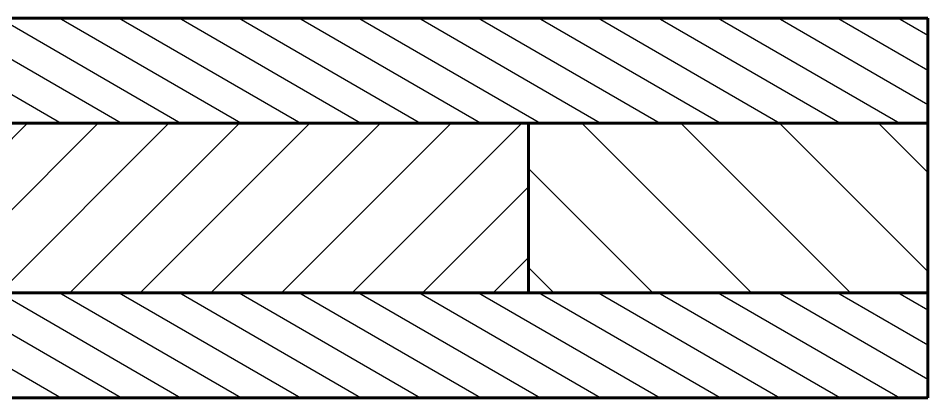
# Model space of a CAD drawing. Header units: inches. Extents: x -4554 to 14101, y -13650 to 2449.
# Drawn here: x 708.9 to 800, y -9888 to -9850 of the extents above; entities that cross this region are included whole.
import ezdxf

# ---------------------------------------------------------------- set-up
doc = ezdxf.new("R2010")
doc.units = ezdxf.units.IN
doc.layers.add('Слой1', color=7, linetype='Continuous')

# ---------------------------------------------------------------- blocks, each defined once
blk = doc.blocks.new('*B461')
at = {"layer": 'Слой1', "linetype": 'Continuous'}
for p, q in [((707.187, -9888), (690, -9878.077)), ((695, -9877.5), (713.187, -9888)), ((719.187, -9888), (701, -9877.5)), ((707, -9877.5), (725.187, -9888)), ((731.187, -9888), (713, -9877.5)), ((719, -9877.5), (737.187, -9888)), ((743.187, -9888), (725, -9877.5)), ((731, -9877.5), (749.187, -9888)), ((755.187, -9888), (737, -9877.5)), ((743, -9877.5), (761.187, -9888)), ((767.187, -9888), (749, -9877.5)), ((755, -9877.5), (773.187, -9888)), ((779.187, -9888), (761, -9877.5)), ((767, -9877.5), (785.187, -9888)), ((791.187, -9888), (773, -9877.5)), ((779, -9877.5), (797.187, -9888)), ((800, -9886.16), (785, -9877.5)), ((791, -9877.5), (800, -9882.696)), ((800, -9879.232), (797, -9877.5)), ((690, -9881.541), (701.187, -9888)), ((695.187, -9888), (690, -9885.006))]:
    blk.add_line(p, q, dxfattribs=at)
blk = doc.blocks.new('*B466')
at = {"layer": 'Слой1', "linetype": 'Continuous'}
for p, q in [((695, -9850), (713.187, -9860.5)), ((719.187, -9860.5), (701, -9850)), ((707, -9850), (725.187, -9860.5)), ((731.187, -9860.5), (713, -9850)), ((719, -9850), (737.187, -9860.5)), ((743.187, -9860.5), (725, -9850)), ((731, -9850), (749.187, -9860.5)), ((755.187, -9860.5), (737, -9850)), ((743, -9850), (761.187, -9860.5)), ((767.187, -9860.5), (749, -9850)), ((755, -9850), (773.187, -9860.5)), ((779.187, -9860.5), (761, -9850)), ((767, -9850), (785.187, -9860.5)), ((791.187, -9860.5), (773, -9850)), ((779, -9850), (797.187, -9860.5)), ((800, -9858.66), (785, -9850)), ((791, -9850), (800, -9855.196)), ((800, -9851.732), (797, -9850)), ((707.187, -9860.5), (690, -9850.577)), ((690, -9854.041), (701.187, -9860.5)), ((695.187, -9860.5), (690, -9857.506))]:
    blk.add_line(p, q, dxfattribs=at)
blk = doc.blocks.new('*B471')
at = {"layer": 'Слой1', "linetype": 'Continuous'}
for p, q in [((765.352, -9860.5), (782.352, -9877.5)), ((792.251, -9877.5), (775.251, -9860.5)), ((785.151, -9860.5), (800, -9875.349)), ((800, -9865.45), (795.05, -9860.5)), ((772.452, -9877.5), (760, -9865.048)), ((760, -9874.947), (762.553, -9877.5))]:
    blk.add_line(p, q, dxfattribs=at)
blk = doc.blocks.new('*B473')
at = {"layer": 'Слой1', "linetype": 'Continuous'}
for p, q in [((690, -9873.254), (702.754, -9860.5)), ((695.683, -9860.5), (690, -9866.183)), ((709.825, -9860.5), (692.825, -9877.5)), ((699.896, -9877.5), (716.896, -9860.5)), ((723.967, -9860.5), (706.967, -9877.5)), ((714.038, -9877.5), (731.038, -9860.5)), ((738.109, -9860.5), (721.109, -9877.5)), ((728.18, -9877.5), (745.18, -9860.5)), ((752.251, -9860.5), (735.251, -9877.5)), ((742.322, -9877.5), (759.322, -9860.5)), ((760, -9866.893), (749.393, -9877.5)), ((756.464, -9877.5), (760, -9873.964))]:
    blk.add_line(p, q, dxfattribs=at)

msp = doc.modelspace()

# ---------------------------------------------------------------- linework, layer by layer
at = {"layer": 'Слой1', "color": 7, "linetype": 'Continuous', "lineweight": 60}
for p, q in [((688, -9850), (800, -9850)), ((800, -9888), (800, -9850)), ((688, -9860.5), (800, -9860.5)), ((760, -9877.5), (760, -9860.5)), ((688, -9877.5), (800, -9877.5)), ((688, -9888), (800, -9888))]:
    msp.add_line(p, q, dxfattribs=at)

# ---------------------------------------------------------------- block references
at = {"layer": 'Слой1'}
for name in ['*B466', '*B473', '*B471', '*B461']:
    msp.add_blockref(name, (0, 0), dxfattribs=at)

doc.saveas('drawing.dxf')
